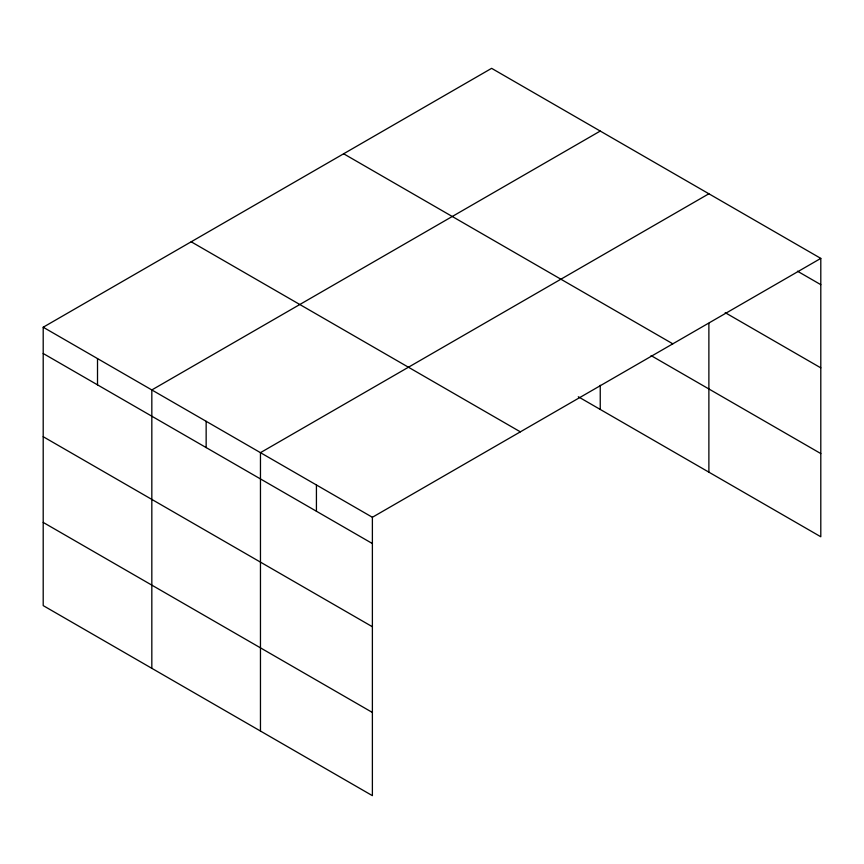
<?xml version="1.0" encoding="UTF-8"?>
<svg xmlns="http://www.w3.org/2000/svg" width="864" height="864" viewBox="0 0 864 864"><rect width="100%" height="100%" fill="white"/><g stroke="black" fill="none" stroke-linecap="round" stroke-linejoin="round"><path stroke-width="1.3" d="M820.8 258.39L491.616 68.342L43.2 327.229L43.2 605.61L372.384 795.658L372.384 517.277L820.8 258.39L820.8 536.771L578.286 396.76M600.242 131.058L151.826 389.945L151.826 668.326M708.88 193.774L260.464 452.66L260.464 731.041M797.483 271.199L820.8 284.666M725.198 312.66L820.8 367.859M343.634 153.77L672.818 343.829M651.089 355.601L820.8 453.578M191.182 241.79L520.366 431.849M43.2 327.229L372.384 517.277M43.2 353.495L372.384 543.553M43.2 436.698L372.384 626.746M43.2 522.418L372.384 712.465M708.88 323.33L708.88 472.154M600.242 385.279L600.242 409.439M316.429 484.974L316.429 511.24M206.15 421.308L206.15 447.574M97.513 358.582L97.513 384.858"/></g></svg>
